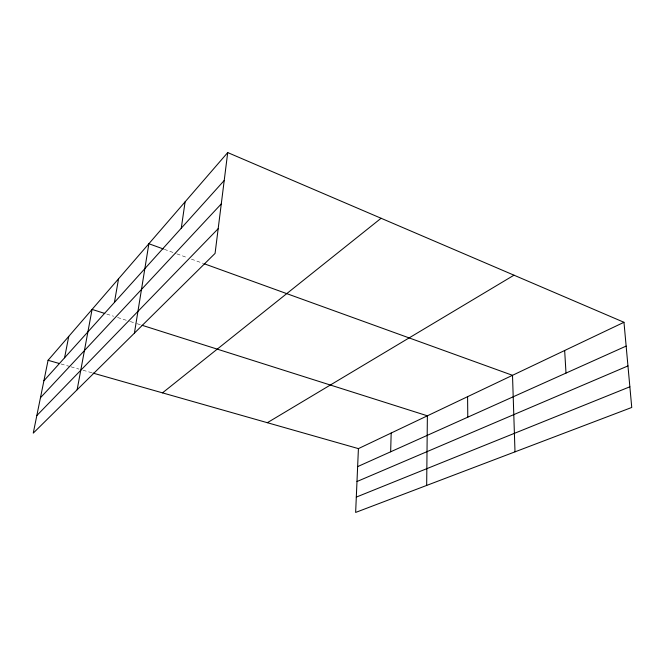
<?xml version="1.0" encoding="UTF-8"?>
<svg xmlns="http://www.w3.org/2000/svg" width="665" height="665" viewBox="0 0 665 665"><rect width="100%" height="100%" fill="white"/><g stroke="black" fill="none" stroke-linecap="round" stroke-linejoin="round"><path stroke-width="0.5" stroke-dasharray="3.33 2.49" d="M61.055 363.996L70.041 366.548M71.039 366.839L79.027 369.108M83.025 370.247L92.011 372.807M106.774 314.079L113.632 316.257M117.555 317.496L129.309 321.228M130.29 321.544L136.175 323.406M137.156 323.722L141.071 324.961M164.346 249.333L175.951 253.531M176.915 253.88L187.555 257.729M191.42 259.134L203.025 263.332"/><path stroke-width="1" d="M426.672 485.425L427.379 415.816L142.052 325.276M390.654 451.793L391.178 433.031M623.97 322.292L358.418 448.617L355.642 512.432L631.75 407.462L623.97 322.292L227.713 152.568L48.071 360.297L33.25 433.139L215.078 253.398L227.713 152.568M181.271 228.186L185.103 201.836M134.413 333.14L148.877 243.731L163.382 248.984M114.413 302.442L118.553 278.801M77.14 389.757L92.078 309.416L104.812 313.456M64.572 357.803L68.761 336.374M43.907 380.754L224.213 180.489M40.449 397.745L221.279 203.906M36.833 415.55L218.178 228.694M162.501 392.865L381.095 218.261M267.347 422.699L513.995 275.185M357.637 466.614L626.147 346.091M356.989 481.518L627.96 365.925M356.307 497.096L629.863 386.789M48.071 360.297L59.052 363.423M93.009 373.09L358.418 448.617M203.997 263.681L512.507 375.318L515.001 451.843M564.66 350.513L566.006 373.09M467.586 396.689L467.786 417.171"/></g></svg>
